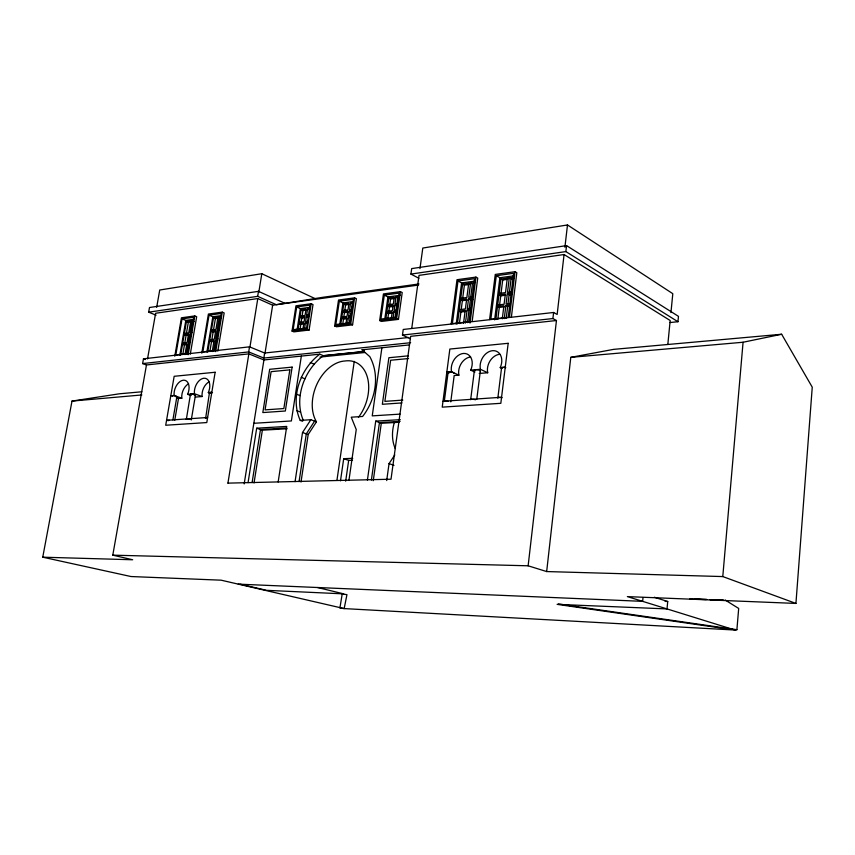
<?xml version="1.0" encoding="UTF-8"?>
<svg xmlns="http://www.w3.org/2000/svg" width="855" height="855" viewBox="0 0 855 855"><rect width="100%" height="100%" fill="white"/><g stroke="black" fill="none" stroke-linecap="round" stroke-linejoin="round"><path stroke-width="1.28" d="M795.93 603.427L812.25 387.176L781.652 334.252L613.601 349.364L570.787 357.347L546.666 571.557L722.785 576.569L795.93 603.427L627.367 596.608L735.043 630.039L736.903 629.708L738.688 608.439L725.147 600.007M722.785 576.569L743.07 342.246L781.652 334.252M654.342 597.239L667.723 601.503L667.018 608.92L557.118 604.357L735.043 630.039L344.17 608.589L339.905 608.012L342.192 594.001L346.948 594.653L344.17 608.589L221.135 580.182L130.997 576.537L42.75 557.193L72.002 401.081L119.433 393.792L141.855 391.782M643.013 597.549L642.65 601.354L238.246 584.136M667.841 344.341L670.17 320.497L564.065 254.523L419.036 275.374L411.789 328.106M670.951 312.599L672.8 293.682L567.485 224.961L422.798 248.046L419.965 268.598M670.031 322.527L677.951 321.726L678.475 316.35L566.544 245.62L411.683 268.598L410.924 274.081L418.854 278.249M677.951 321.726L565.85 251.584L566.544 245.62M546.666 571.557L528.134 565.796L556.455 320.518L552.896 318.552L553.602 312.481L403.239 329.464L402.47 335.053L410.421 338.804M564.065 254.523L557.15 314.469L553.602 312.481M564.909 247.277L567.485 224.961M504.258 318.626L505.882 305.47L509.762 305.011M511.194 293.329L507.325 293.821L506.064 304.017L509.943 303.546M506.213 318.263L507.667 306.443L505.882 305.47M508.009 303.707L509.099 294.804L507.325 293.821M509.281 293.351L511.066 278.88L509.291 277.864L507.496 292.367L511.376 291.876M497.877 397.81L501.564 367.81M509.43 317.344L515.041 271.698L495.269 274.434L489.584 319.588M511.397 317.002L516.815 272.724L515.041 271.698M494.618 319.856L499.886 277.725L496.306 275.705L490.834 319.278L508.201 317.312L513.609 273.322L496.306 275.705M495.868 319.578L500.923 278.997L513.16 277.341M497.824 319.214L499.288 307.437L497.503 306.475L503.905 305.705L502.28 318.851M499.47 305.994L500.731 295.851L498.946 294.879L505.348 294.067L504.087 304.252L497.685 305.021M501.073 293.105L502.708 280.002L500.923 278.997M507.314 278.132L505.519 292.613L499.128 293.425M474.429 370.119L470.667 399.67A3.025 0.727 7.2 0 1 472.516 399.306A3.025 0.727 7.2 0 1 475.487 399.755M476.769 399.296L480.339 371.027M470.015 323.062L475.925 277.106L456.998 279.713L451.194 323.895M472.174 321.373L477.731 278.099L475.925 277.106M459.392 323.543L460.898 312.022L459.082 311.081L465.216 310.344L463.538 323.211M461.24 309.36L462.373 300.682L460.567 299.731L466.691 298.951L465.398 308.922L459.263 309.66M462.555 299.261L464.393 285.153L462.598 284.17L457.404 323.906M450.767 401.85L454.187 375.537L458.9 375.142A13.135 9.79 -64.9 0 1 470.624 356.973M468.711 283.347L466.873 297.529L460.749 298.31M465.441 322.998L467.108 310.119L470.816 309.681M472.291 298.245L468.583 298.716L467.29 308.698L470.998 308.249M467.418 322.634L468.914 311.06L467.108 310.119M469.096 309.638L470.389 299.667L468.583 298.716M470.571 298.245L472.398 284.074L470.603 283.091L468.764 297.294L472.473 296.824M457.991 280.964L452.38 323.628L469 321.747L474.546 278.687L457.991 280.964L461.604 282.92L474.333 281.199M448.106 372.363L444.29 401.476A2.971 0.705 7.4 0 1 448.319 401.39M456.217 324.173L461.604 282.92M386.695 480.563L389.046 463.592L394.818 454.956M393.129 317.365L393.909 311.797L397.233 311.38M398.163 304.701L394.85 305.128L394.091 310.461L397.415 310.044M399.285 296.696L395.972 297.134L395.031 303.792L398.355 303.365M371.38 480.061L379.449 422.573L400.129 421.365M395.085 317.12L395.705 312.674L393.909 311.797M396.047 310.28L396.645 306.015L394.85 305.128M396.987 303.578L397.757 298.032L395.972 297.134M373.261 480.702L381.298 423.3L375.73 421.12L367.415 480.083M398.462 319.375L396.656 318.498L400.418 291.63L383.446 293.928L379.663 320.54L381.48 321.405L398.462 319.375L402.213 292.538L400.418 291.63M384.718 319.546L387.924 296.909L384.312 295.114L380.903 319.075L395.769 317.28L399.157 293.115L384.312 295.114M385.776 319.343L386.716 312.684L392.21 312.011L391.269 318.691M387.657 306.047L386.909 311.359L392.402 310.675L393.15 305.342L387.657 306.047L389.463 306.924L393.856 306.368M388.79 298.096L387.849 304.722L393.332 304.017L394.273 297.369L388.79 298.096L390.585 298.983L394.967 298.406M381.896 347.75L372.246 415.872L400.022 414.119M387.903 317.996L388.523 313.561L386.716 312.684M388.865 311.167L389.463 306.924M389.805 304.498L390.585 298.983M348.926 480.489L356.246 429.552L351.255 417.187L362.606 416.471C375.623 399.884 380.208 375.687 369.82 356.663L362.028 349.813L409.534 344.896M336.945 480.296L354.248 361.387M340.493 480.799L343.699 458.675L352.73 458.333M345.677 481.151L348.669 460.407L343.699 458.675M347.504 323.949L348.466 317.44L351.084 317.109M349.428 310.942L351.245 311.797L350.475 316.981L348.658 316.136L349.428 310.942L352.046 310.611M353.19 302.82L350.571 303.162L349.62 309.649L352.239 309.307M349.524 323.479L350.283 318.284L348.466 317.44M351.426 310.504L352.378 304.027L350.571 303.162M352.57 324.847L350.732 324.013L354.579 297.85L338.527 300.03L334.658 325.937L336.496 326.77L352.57 324.847L356.396 298.726L354.579 297.85M339.702 324.889L342.973 302.916L339.328 301.184L335.844 324.515L349.909 322.816L353.372 299.293L339.328 301.184M340.707 324.761L341.669 318.284L346.863 317.643L345.901 324.141M341.85 316.991L342.62 311.819L347.814 311.145L347.055 316.339L341.85 316.991L343.678 317.836L344.437 312.663L342.62 311.819M343.774 304.07L342.812 310.525L348.006 309.852L348.968 303.375L343.774 304.07L345.591 304.925L349.481 304.412M342.716 324.302L343.486 319.129L341.669 318.284M344.629 311.37L345.591 304.925M301.003 482.038L308.174 434.543L316.468 421.814A36.541 25.415 -68.4 0 1 317.12 383.777A36.541 25.415 -68.4 0 1 345.163 360.97A36.583 25.479 -68.3 0 1 367.736 378.605A36.583 25.479 -68.3 0 1 358.427 417.368M295.06 481.654L302.52 432.512L310.846 419.72L316.468 421.814M299.079 481.589L306.293 433.87L314.597 421.12M302.927 329.303L303.91 322.976L298.983 323.585L298 329.902M304.455 329.122L305.427 322.784L307.918 322.474M308.89 316.136L306.4 316.457L305.62 321.512L308.11 321.202M308.431 316.019L306.603 315.185L307.565 308.879L310.055 308.548M301.345 356.086L291.373 420.949L253.839 423.3M306.485 328.662L310.023 305.139L296.706 306.934L293.169 329.667L306.507 328.064M292.036 331.056L307.266 329.228L311.177 303.739L313.016 304.583L309.115 330.041L293.885 331.858L292.036 331.056L295.958 305.801L311.177 303.739M297.059 330.019L300.372 308.602L310.055 307.308M299.955 317.28L299.175 322.324L304.102 321.704L304.882 316.649L299.955 317.28L301.783 318.103L304.252 317.782M301.131 309.734L300.148 316.019L305.075 315.388L306.047 309.083L301.131 309.734L302.948 310.557L306.646 310.076M300.03 329.442L300.81 324.398L304.508 323.938M301.013 323.137L301.783 318.103M302.178 315.58L302.948 310.557M278.153 482.006L286.735 426.421L256.692 428.205L248.068 482.583M264.655 353.019L249.51 346.831L143.469 358.811L142.625 363.567L248.687 351.929L263.853 358.063L264.655 353.019L408.743 337.479M244.177 483.93L263.928 359.955L319.791 354.173L325.317 356.524M264.943 353.628L272.649 305.203L418.501 285.057M252.107 482.509L260.486 429.531L286.585 428.002M254.042 482.957L262.367 430.193L287.162 428.75M248.687 351.929L249.51 346.831M258.499 291.341L149.497 307.511L148.663 312.171L257.686 296.343L258.499 291.341L284.993 303.333M227.932 483.15L248.848 353.874L263.928 359.955M249.874 347.515L257.793 298.555L272.649 305.203M258.798 292.335L261.812 273.718L314.95 298.545M209.86 351.555L211.495 341.765L213.739 341.498M211.912 339.317L213.13 331.997L215.385 331.719M213.344 330.778L215.375 318.626L218.741 318.178M212.243 351.523L214.092 340.461L209.603 341.006L211.495 341.765M217.982 317.226L215.941 329.442L211.452 330.009M213.632 351.373L215.481 340.301L217.747 340.023M221.253 317.836L219.372 317.045L217.33 329.261L219.596 328.972M215.684 351.629L222.279 312.139L224.17 312.941L217.811 351.074M205.649 418.234L209.443 392.755M186.347 419.367L190.43 394.369M201.791 353.19L208.406 314.052L222.279 312.139M191.274 419.965L195.464 395.128M209.058 315.153L202.859 351.865L215.022 350.486L221.199 313.486L209.058 315.153L212.842 316.735L221.338 315.58M206.899 352.046L212.842 316.735M207.744 352.036L213.494 317.836L219.372 317.045M174.741 420.329L178.481 398.494L181.816 398.216A11.019 6.926 -69.9 0 1 188.57 383.777M186.337 354.451L188.207 343.571M189.853 333.931L188.41 342.363L190.59 342.096M194 321.501L192.119 320.732L190.056 332.734L192.247 332.456M188.153 354.718L194.79 315.933L196.682 316.724L190.291 354.173M174.773 356.225L181.42 317.782L194.79 315.933M182.04 318.862L175.809 354.921L187.523 353.596L193.743 317.258L182.04 318.862L185.824 320.411L193.625 319.353M179.849 355.103L185.824 320.411M180.672 355.082L186.454 321.491L192.119 320.732M182.778 354.611L184.434 344.993L186.593 344.736M184.637 343.796L186.08 335.406L188.239 335.128M186.283 334.209L188.335 322.26L191.584 321.822M172.892 419.933L176.878 396.699C176.109 395.833 171.47 394.957 172.325 396.282M185.001 354.601L186.86 343.731L182.532 344.244L184.434 344.993M190.783 320.903L188.72 332.894L184.391 333.45M42.75 557.193L132.664 559.758L112.785 555.162L146.462 364.967L248.848 353.874M147.53 358.929L155.621 313.251L257.793 298.555M156.668 307.351L159.735 290.005L261.812 273.718M302.617 421.269L300.233 420.393C289.898 397.607 300.319 368.751 319.791 354.173M186.219 419.207L189.874 419.313M205.243 417.913L207.017 417.657M720.744 600.189L719.867 599.911M410.924 274.081L565.85 251.584M418.971 283.956L323.083 297.262L276.304 304.701L257.686 296.343M499.886 277.725L513.46 275.876M462.598 284.17L475.54 282.428M464.393 285.153L469.288 284.491M502.708 280.002L507.817 279.307M511.066 278.88L513.641 278.527M342.973 302.916L353.179 301.548M387.924 296.909L400.279 295.264M306.603 315.185L309.083 314.875M344.437 312.663L348.338 312.171M219.393 330.201L217.127 330.49L215.684 339.072L217.95 338.794M462.373 300.682L467.268 300.062M470.389 299.667L472.858 299.357M500.731 295.851L505.85 295.21M509.099 294.804L511.685 294.483M348.658 316.136L351.277 315.816M343.486 319.129L347.387 318.648M388.523 313.561L392.915 313.016M182.746 343.047L187.074 342.524L188.517 334.102L184.188 334.647L186.08 335.406M209.806 339.777L214.306 339.243L215.738 330.661L211.249 331.227L213.13 331.997M334.658 325.937L350.732 324.013M379.663 320.54L396.656 318.498M460.898 312.022L465.793 311.434M499.288 307.437L504.407 306.827M507.667 306.443L510.253 306.133M402.47 335.053L552.896 318.552M556.455 320.518L410.657 336.325L391.013 479.217L227.943 483.128M263.853 358.063L410.635 342.705M364.198 351.49L323.297 355.669C304.22 369.916 293.746 398.002 303.343 420.478M323.479 355.744L364.38 351.565M320.005 357.069L364.882 352.506M408.434 355.83L388.875 357.732L382.345 404.287L401.968 402.919M408.54 358.544L390.639 360.244L384.878 401.369L402.833 400.097M72.002 401.081L141.866 394.957M570.787 357.347L743.07 342.246M170.797 395.79L174.131 395.502L181.816 398.216M174.131 395.502A11.072 6.915 -69.9 0 1 183.408 380.197A11.072 6.915 -69.9 0 1 187.608 394.347L194.448 393.77L202.133 396.528A11.168 7.118 -69.7 0 1 208.994 381.886M194.448 393.77A11.233 7.107 -69.7 0 1 203.907 378.241A11.233 7.107 -69.7 0 1 208.31 392.584L211.816 392.285M458.9 375.142L451.536 371.765L446.812 372.171L448.918 373.133M451.536 371.765A13.22 9.811 -65 0 1 463.399 353.457A13.22 9.811 -65 0 1 470.688 370.13L480.425 369.296L487.724 372.748A13.359 10.121 -64.1 0 1 499.726 354.269M480.425 369.296A13.456 10.132 -64.1 0 1 492.576 350.678A13.456 10.132 -64.1 0 1 500.228 367.607L505.252 367.18M195.293 397.094L202.133 396.528M479.228 373.453L487.724 372.748M442.997 401.284L501.575 397.265M166.565 420.318L207.626 417.497M300.233 420.393L310.846 419.72M375.73 421.12L400.311 419.666M381.298 423.3L399.381 422.252M348.669 460.407L352.527 460.268M112.785 555.162L528.134 565.796M694.88 598.906L706.711 599.387M715.924 599.761L723.672 600.274L710.152 599.761M689.814 598.949L706.23 599.579M665.115 601.386L667.723 601.503M169.343 420.243L167.708 420.361L168.104 420.799M558.326 603.929L736.903 629.708M240.137 584.211L266.632 590.335L343.742 593.872L317.504 587.503M256.692 428.205L262.367 430.193M176.29 397.714L178.481 398.494M187.608 394.347L190.9 395.523M302.52 432.512L308.174 434.543M389.046 463.592L393.963 465.366M208.31 392.584L210.234 393.289M142.625 363.567L146.462 364.967M143.469 358.811L145.382 359.528M296.535 410.592L300.297 412.003M296.407 394.176L300.148 395.619M301.238 377.333L304.957 378.829M148.663 312.171L156.08 315.174M186.454 321.491L188.335 322.26M310.29 362.541L313.999 364.08M213.494 317.836L215.375 318.626M307.266 329.228L309.115 330.041M298.983 323.585L300.81 324.398M305.427 322.784L307.266 323.596M362.028 349.813L364.358 350.839M306.4 316.457L308.228 317.28M296.706 306.934L300.372 308.602M307.565 308.879L309.392 309.713M470.688 370.13L474.878 372.085M500.228 367.607L502.045 368.484A3.057 0.812 6.8 0 1 502.206 367.49A3.057 0.812 6.8 0 1 505.797 367.661M448.319 372.791A2.96 0.77 7.4 0 1 450.991 372.032A2.96 0.77 7.4 0 1 453.749 373.432M475.006 370.781A3.003 0.791 7.1 0 1 475.198 369.777A3.003 0.791 7.1 0 1 479.014 370.097A3.003 0.791 7.1 0 1 480.125 371.209M497.856 398.002A3.067 0.759 6.9 0 1 499.085 397.447A3.067 0.759 6.9 0 1 502.12 397.714M191.274 394.892A2.554 0.545 9.7 0 1 191.21 394.07A2.554 0.545 9.7 0 1 194.929 394.732A2.554 0.545 9.7 0 1 194.342 395.438M209.838 393.097A2.586 0.566 9.6 0 1 209.892 392.477A2.586 0.566 9.6 0 1 212.532 392.669M395.245 448.522A34.232 25.201 -68.3 0 1 394.476 422.049M508.18 343.304L500.827 403.314L442.227 407.14L449.848 349.054L508.18 343.304M289.834 369.862L283.839 408.551L265.082 409.876L271.121 371.647L289.834 369.862M292.132 367.116L285.335 411.009L262.827 412.57L269.678 369.296L292.132 367.116M215.15 372.256L206.782 422.562L165.71 425.245L174.164 376.296L215.15 372.256"/></g></svg>
